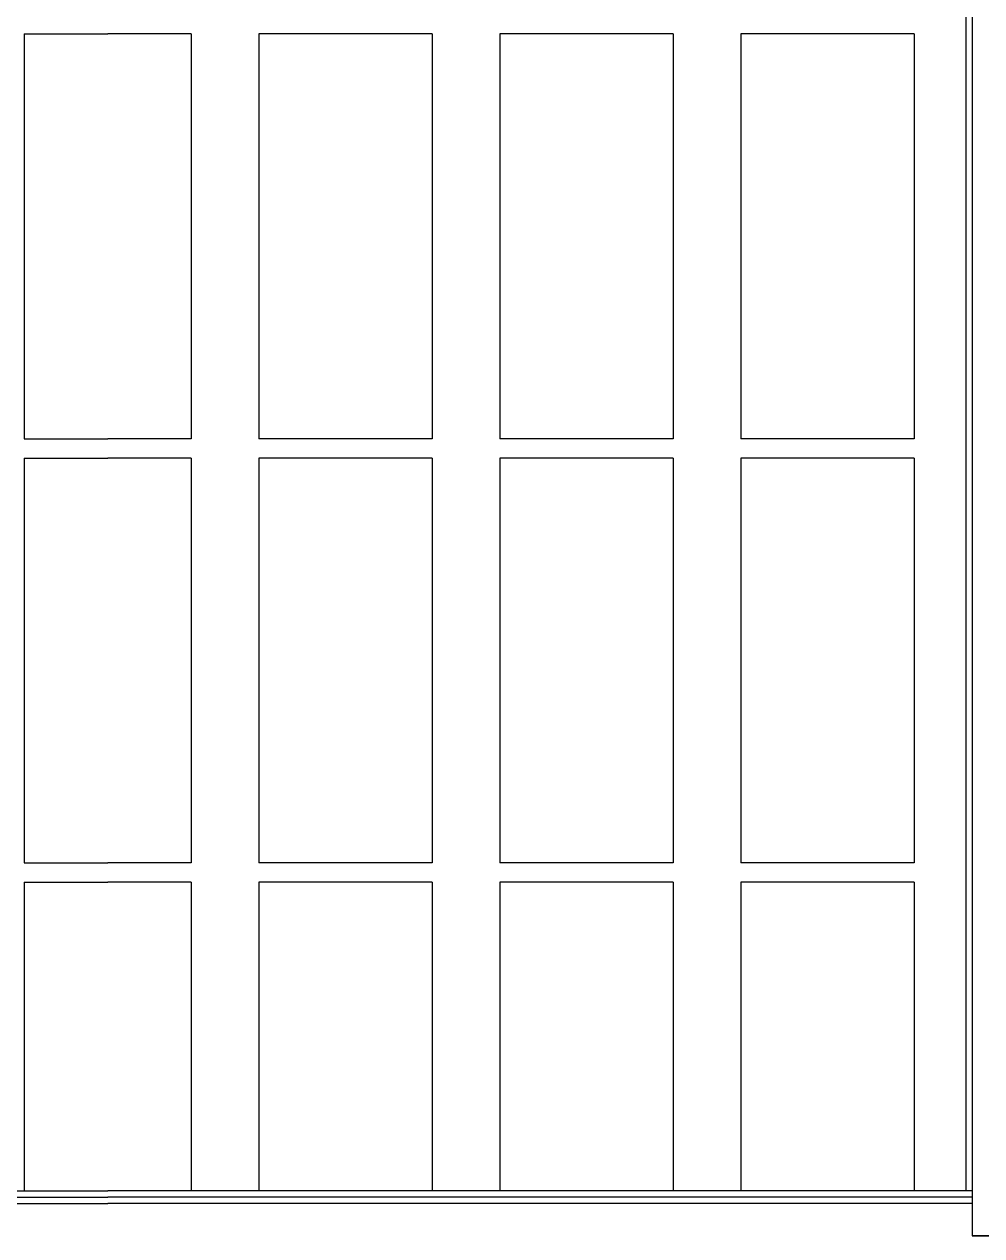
# Model space of a CAD drawing. Header units: inches. Extents: x -460 to 10305, y -938 to 5356.
# Drawn here: x 1186 to 1782, y 1949 to 2703 of the extents above; entities that cross this region are included whole.
import ezdxf

# ---------------------------------------------------------------- set-up
doc = ezdxf.new("R2010")
doc.units = ezdxf.units.IN
doc.header["$MEASUREMENT"] = 0
for name, color, linetype in [('01-0263-01-DWG-BFP-ARCH$0$SP-GROSS', 30, 'Continuous'), ('01-0263-01-DWG-BFP-ARCH$0$SP-SITE', 3, 'Continuous'), ('01-0263-01-DWG-BFP-ARCH$0$SP-WALL', 7, 'Continuous')]:
    doc.layers.add(name, color=color, linetype=linetype)

# ---------------------------------------------------------------- blocks, each defined once
blk = doc.blocks.new('01-0263-01-DWG-BFP-ARCH', base_point=(1295.16, 1353.43))
at = {"layer": '01-0263-01-DWG-BFP-ARCH$0$SP-GROSS'}
for points in [[(3071.16, 2641.39), (3071.16, 1353.43), (3771.16, 1353.43), (3771.06, 2641.38), (3071.16, 2641.39)], [(3071.13, 1373.46), (3071.16, 1373.46)]]:
    blk.add_lwpolyline(points, close=True, dxfattribs=at)
at = {"layer": '01-0263-01-DWG-BFP-ARCH$0$SP-SITE'}
for p, q in [((2481.16, 2101.43), (2481.16, 1849.43)), ((2481.16, 2101.43), (2533.16, 2101.43)), ((2585.16, 2101.43), (2533.16, 2101.43)), ((2585.16, 2101.43), (2585.16, 1849.43)), ((2627.16, 2101.43), (2627.16, 1849.43)), ((2735.16, 2101.43), (2627.16, 2101.43)), ((2735.16, 2101.43), (2735.16, 1849.43)), ((2885.16, 2101.43), (2777.16, 2101.43)), ((2777.16, 2101.43), (2777.16, 1849.43)), ((2885.16, 2101.43), (2885.16, 1849.43)), ((2927.16, 2101.43), (2927.16, 1849.43)), ((3035.16, 2101.43), (2927.16, 2101.43)), ((3035.16, 2101.43), (3035.16, 1849.43)), ((2481.16, 1849.43), (2533.16, 1849.43)), ((2585.16, 1849.43), (2533.16, 1849.43)), ((2735.16, 1849.43), (2627.16, 1849.43)), ((2885.16, 1849.43), (2777.16, 1849.43)), ((3035.16, 1849.43), (2927.16, 1849.43)), ((2481.16, 1837.43), (2481.16, 1585.43)), ((2481.16, 1837.43), (2533.16, 1837.43)), ((2585.16, 1837.43), (2533.16, 1837.43)), ((2585.16, 1837.43), (2585.16, 1585.43)), ((2627.16, 1837.43), (2627.16, 1585.43)), ((2735.16, 1837.43), (2627.16, 1837.43)), ((2735.16, 1837.43), (2735.16, 1585.43)), ((2885.16, 1837.43), (2777.16, 1837.43)), ((2777.16, 1837.43), (2777.16, 1585.43)), ((2885.16, 1837.43), (2885.16, 1585.43)), ((2927.16, 1837.43), (2927.16, 1585.43)), ((3035.16, 1837.43), (2927.16, 1837.43)), ((3035.16, 1837.43), (3035.16, 1585.43)), ((2481.16, 1585.43), (2533.16, 1585.43)), ((2585.16, 1585.43), (2533.16, 1585.43)), ((2735.16, 1585.43), (2627.16, 1585.43)), ((2885.16, 1585.43), (2777.16, 1585.43)), ((3035.16, 1585.43), (2927.16, 1585.43)), ((2481.16, 1573.43), (2533.16, 1573.43)), ((2481.16, 1573.43), (2481.16, 1381.43)), ((2585.16, 1573.43), (2533.16, 1573.43)), ((2585.16, 1573.43), (2585.16, 1381.43)), ((2627.16, 1573.43), (2627.16, 1381.43)), ((2735.16, 1573.43), (2627.16, 1573.43)), ((2735.16, 1573.43), (2735.16, 1381.43)), ((2885.16, 1573.43), (2777.16, 1573.43)), ((2777.16, 1573.43), (2777.16, 1381.43)), ((2885.16, 1573.43), (2885.16, 1381.43)), ((3035.16, 1573.43), (2927.16, 1573.43)), ((2927.16, 1573.43), (2927.16, 1381.43)), ((3035.16, 1573.43), (3035.16, 1381.43)), ((1995.16, 1381.43), (2533.16, 1381.43)), ((3071.16, 1381.43), (2533.16, 1381.43)), ((1995.16, 1377.43), (2533.16, 1377.43)), ((1995.16, 1373.43), (2533.16, 1373.43)), ((3071.16, 1377.43), (2533.16, 1377.43)), ((3071.16, 1373.43), (2533.16, 1373.43))]:
    blk.add_line(p, q, dxfattribs=at)
at = {"layer": '01-0263-01-DWG-BFP-ARCH$0$SP-WALL'}
for p, q in [((3071.16, 2641.43), (3071.16, 1375.43)), ((3067.16, 2629.43), (3067.16, 1381.43)), ((3071.16, 1381.43), (3071.16, 1353.43)), ((3771.16, 1353.43), (3071.16, 1353.43))]:
    blk.add_line(p, q, dxfattribs=at)

msp = doc.modelspace()

# ---------------------------------------------------------------- block references
msp.add_blockref('01-0263-01-DWG-BFP-ARCH', (0.26, 1949.11))

doc.saveas('drawing.dxf')
